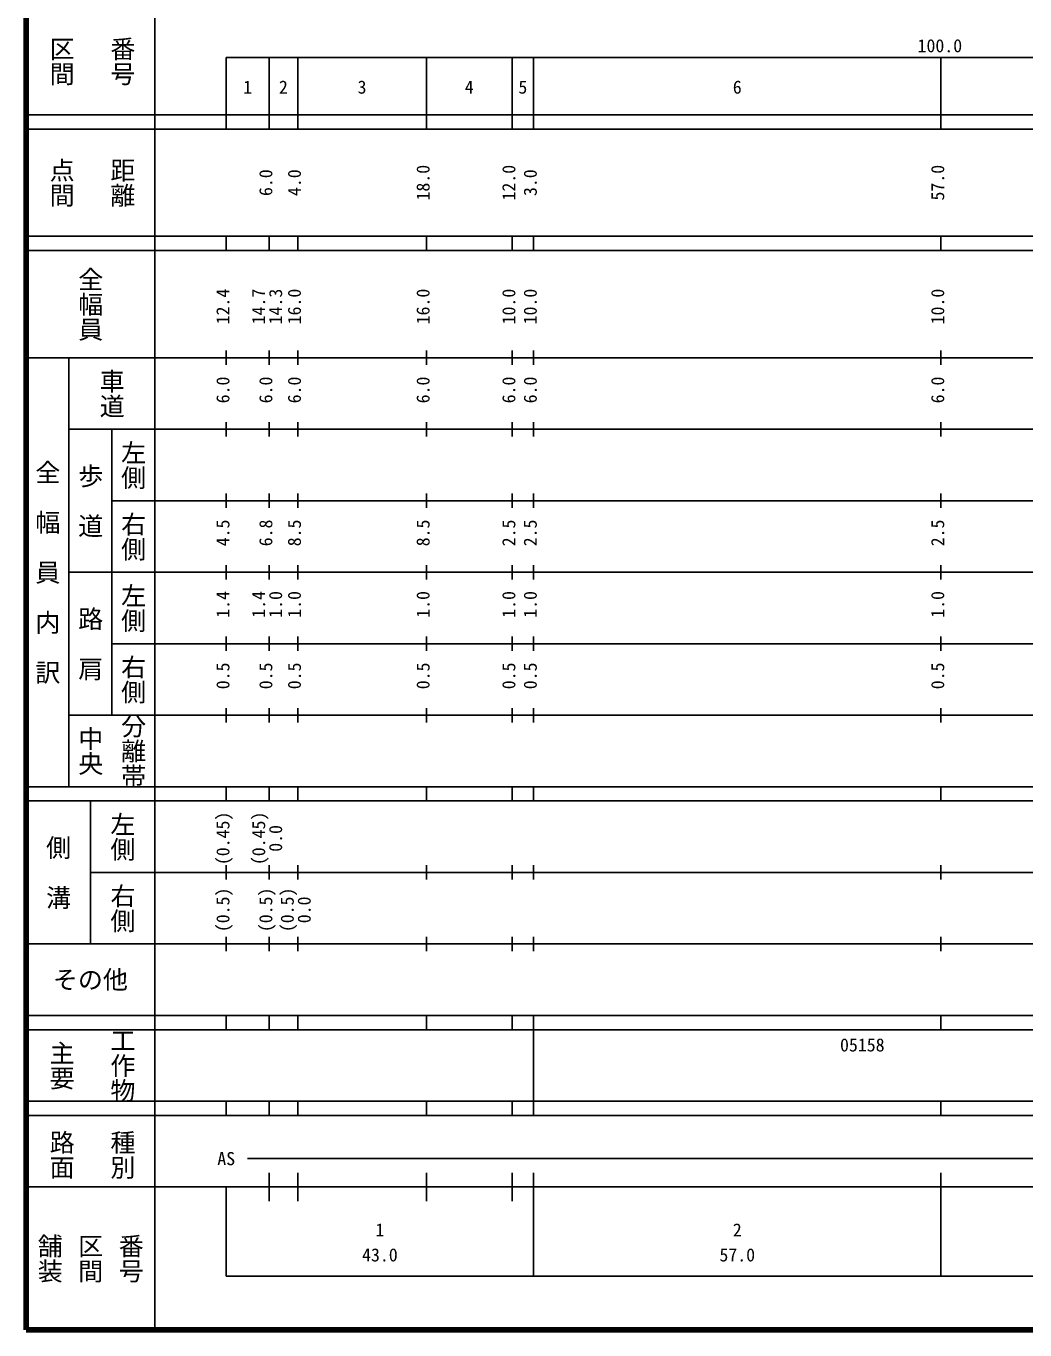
# Model space of a CAD drawing. Units: millimetres on the paper, enlarged 1000 times. Extents: x 40000 to 680000, y 20000 to 380000.
# Drawn here: x 40000 to 179745, y 20000 to 202409 of the extents above; entities that cross this region are included whole.
import ezdxf
from ezdxf.enums import TextEntityAlignment as Align

# ---------------------------------------------------------------- set-up
doc = ezdxf.new("R2010")
doc.units = ezdxf.units.MM
doc.header["$LTSCALE"] = 1000
doc.layers.add('M-TTL', color=2, linetype='Continuous', lineweight=140)
doc.layers.add('M-TTL-BAND', color=7, linetype='Continuous', lineweight=25)
doc.styles.add('@ＭＳ ゴシック', font='')
doc.styles.add('ＭＳ ゴシック', font='')
doc.styles.get('@ＭＳ ゴシック').set_extended_font_data('@MS Gothic')
doc.styles.get('ＭＳ ゴシック').set_extended_font_data('MS Gothic')

msp = doc.modelspace()

# ---------------------------------------------------------------- linework, layer by layer
at = {"layer": 'M-TTL'}
for p, q in [((40000, 380000), (40000, 20000)), ((40000, 20000), (680000, 20000))]:
    msp.add_line(p, q, dxfattribs=at)
at = {"layer": 'M-TTL-BAND'}
for p, q in [((58000, 370000), (58000, 20000)), ((68000, 198000), (579000, 198000)), ((68000, 198000), (68000, 188000)), ((74000, 188000), (74000, 198000)), ((78000, 188000), (78000, 198000)), ((96000, 188000), (96000, 198000)), ((108000, 188000), (108000, 198000)), ((111000, 188000), (111000, 198000)), ((168000, 188000), (168000, 198000)), ((40000, 190000), (579000, 190000)), ((40000, 188000), (579000, 188000)), ((40000, 173000), (579000, 173000)), ((68000, 171000), (68000, 173000)), ((74000, 171000), (74000, 173000)), ((78000, 171000), (78000, 173000)), ((96000, 171000), (96000, 173000)), ((108000, 171000), (108000, 173000)), ((111000, 171000), (111000, 173000)), ((168000, 171000), (168000, 173000)), ((40000, 171000), (579000, 171000)), ((68000, 155000), (68000, 157000)), ((74000, 155000), (74000, 157000)), ((78000, 155000), (78000, 157000)), ((96000, 155000), (96000, 157000)), ((108000, 155000), (108000, 157000)), ((111000, 155000), (111000, 157000)), ((168000, 155000), (168000, 157000)), ((40000, 156000), (579000, 156000)), ((46000, 96000), (46000, 156000)), ((46000, 146000), (579000, 146000)), ((52000, 146000), (52000, 106000)), ((68000, 145000), (68000, 147000)), ((74000, 145000), (74000, 147000)), ((78000, 145000), (78000, 147000)), ((96000, 145000), (96000, 147000)), ((108000, 145000), (108000, 147000)), ((111000, 145000), (111000, 147000)), ((168000, 145000), (168000, 147000)), ((68000, 135000), (68000, 137000)), ((74000, 135000), (74000, 137000)), ((78000, 135000), (78000, 137000)), ((96000, 135000), (96000, 137000)), ((108000, 135000), (108000, 137000)), ((111000, 135000), (111000, 137000)), ((168000, 135000), (168000, 137000)), ((52000, 136000), (579000, 136000)), ((46000, 126000), (579000, 126000)), ((68000, 125000), (68000, 127000)), ((74000, 125000), (74000, 127000)), ((78000, 125000), (78000, 127000)), ((96000, 125000), (96000, 127000)), ((108000, 125000), (108000, 127000)), ((111000, 125000), (111000, 127000)), ((168000, 125000), (168000, 127000)), ((68000, 115000), (68000, 117000)), ((74000, 115000), (74000, 117000)), ((78000, 115000), (78000, 117000)), ((96000, 115000), (96000, 117000)), ((108000, 115000), (108000, 117000)), ((111000, 115000), (111000, 117000)), ((168000, 115000), (168000, 117000)), ((52000, 116000), (579000, 116000)), ((46000, 106000), (579000, 106000)), ((68000, 105000), (68000, 107000)), ((74000, 105000), (74000, 107000)), ((78000, 105000), (78000, 107000)), ((96000, 105000), (96000, 107000)), ((108000, 105000), (108000, 107000)), ((111000, 105000), (111000, 107000)), ((168000, 105000), (168000, 107000)), ((40000, 96000), (579000, 96000)), ((68000, 94000), (68000, 96000)), ((74000, 94000), (74000, 96000)), ((78000, 94000), (78000, 96000)), ((96000, 94000), (96000, 96000)), ((108000, 94000), (108000, 96000)), ((111000, 94000), (111000, 96000)), ((168000, 94000), (168000, 96000)), ((40000, 94000), (579000, 94000)), ((49000, 94000), (49000, 74000)), ((49000, 84000), (579000, 84000)), ((68000, 83000), (68000, 85000)), ((74000, 83000), (74000, 85000)), ((78000, 83000), (78000, 85000)), ((96000, 83000), (96000, 85000)), ((108000, 83000), (108000, 85000)), ((111000, 83000), (111000, 85000)), ((168000, 83000), (168000, 85000)), ((68000, 73000), (68000, 75000)), ((74000, 73000), (74000, 75000)), ((78000, 73000), (78000, 75000)), ((96000, 73000), (96000, 75000)), ((108000, 73000), (108000, 75000)), ((111000, 73000), (111000, 75000)), ((168000, 73000), (168000, 75000)), ((40000, 74000), (579000, 74000)), ((40000, 64000), (579000, 64000)), ((68000, 62000), (68000, 64000)), ((74000, 62000), (74000, 64000)), ((78000, 62000), (78000, 64000)), ((96000, 62000), (96000, 64000)), ((108000, 62000), (108000, 64000)), ((111000, 62000), (111000, 64000)), ((168000, 62000), (168000, 64000)), ((40000, 62000), (579000, 62000)), ((111000, 52000), (111000, 62000)), ((40000, 52000), (579000, 52000)), ((68000, 50000), (68000, 52000)), ((74000, 50000), (74000, 52000)), ((78000, 50000), (78000, 52000)), ((96000, 50000), (96000, 52000)), ((108000, 50000), (108000, 52000)), ((111000, 50000), (111000, 52000)), ((168000, 50000), (168000, 52000)), ((40000, 50000), (579000, 50000)), ((71000, 44000), (505000, 44000)), ((74000, 38000), (74000, 42000)), ((78000, 38000), (78000, 42000)), ((96000, 38000), (96000, 42000)), ((108000, 38000), (108000, 42000)), ((111000, 27500), (111000, 42000)), ((168000, 27500), (168000, 42000)), ((40000, 40000), (579000, 40000)), ((68000, 40000), (68000, 27500)), ((68000, 27500), (579000, 27500))]:
    msp.add_line(p, q, dxfattribs=at)

# ---------------------------------------------------------------- texts
at = {"layer": 'M-TTL-BAND', "style": '@ＭＳ ゴシック'}
for s, p in [('番号', (53500, 197500)), ('区間', (45000, 197500)), ('点間', (45000, 180500)), ('距離', (53500, 180500)), ('全幅員', (49000, 163500)), ('車道', (52000, 151000)), ('左側', (55000, 141000)), ('全\u3000幅\u3000員\u3000内\u3000訳', (43000, 126000)), ('歩\u3000道', (49000, 136000)), ('右側', (55000, 131000)), ('左側', (55000, 121000)), ('路\u3000肩', (49000, 116000)), ('右側', (55000, 111000)), ('分離帯', (55000, 101000)), ('中央', (49000, 101000)), ('左側', (53500, 89000)), ('側\u3000溝', (44500, 84000)), ('右側', (53500, 79000)), ('主要', (45000, 57000)), ('工作物', (53500, 57000)), ('路面', (45000, 44500)), ('種別', (53500, 44500)), ('舗装', (43333, 30000)), ('区間', (49000, 30000)), ('番号', (54667, 30000))]:
    msp.add_text(s, height=2566, rotation=270, dxfattribs=at).set_placement(p, align=Align.MIDDLE_CENTER)
at = {"layer": 'M-TTL-BAND', "style": 'ＭＳ ゴシック'}
for s, p in [('100.0', (167844, 198195)), ('1', (71000, 192405)), ('2', (76000, 192405)), ('3', (87000, 192405)), ('4', (102000, 192405)), ('5', (109500, 192405)), ('6', (139500, 192405)), ('AS', (68000, 42500)), ('1', (89500, 32523)), ('2', (139500, 32523)), ('43.0', (89500, 29033)), ('57.0', (139500, 29033))]:
    msp.add_text(s, height=1833, dxfattribs=at).set_placement(p, align=Align.BOTTOM_CENTER)
for s, p in [('18.0', (97000, 180500)), ('12.0', (109000, 180500)), ('57.0', (169000, 180500)), ('6.0', (75000, 180500)), ('4.0', (79000, 180500)), ('3.0', (112000, 180500)), ('12.4', (69000, 163174)), ('14.7', (74000, 163174)), ('14.3', (76370, 163174)), ('16.0', (79000, 163174)), ('16.0', (97000, 163174)), ('10.0', (109000, 163174)), ('10.0', (112000, 163174)), ('10.0', (169000, 163174)), ('6.0', (69000, 151500)), ('6.0', (75000, 151500)), ('6.0', (79000, 151500)), ('6.0', (97000, 151500)), ('6.0', (109000, 151500)), ('6.0', (112000, 151500)), ('6.0', (169000, 151500)), ('4.5', (69000, 131500)), ('6.8', (75000, 131500)), ('8.5', (79000, 131500)), ('8.5', (97000, 131500)), ('2.5', (109000, 131500)), ('2.5', (112000, 131500)), ('2.5', (169000, 131500)), ('1.4', (69000, 121500)), ('1.4', (74000, 121500)), ('1.0', (76370, 121500)), ('1.0', (79000, 121500)), ('1.0', (97000, 121500)), ('1.0', (109000, 121500)), ('1.0', (112000, 121500)), ('1.0', (169000, 121500)), ('0.5', (69000, 111500)), ('0.5', (75000, 111500)), ('0.5', (79000, 111500)), ('0.5', (97000, 111500)), ('0.5', (109000, 111500)), ('0.5', (112000, 111500)), ('0.5', (169000, 111500)), ('(0.45)', (69000, 88764)), ('(0.45)', (74000, 88764)), ('0.0', (76370, 88764)), ('(0.5)', (69000, 78764)), ('(0.5)', (75000, 78764)), ('(0.5)', (78000, 78764)), ('0.0', (80370, 78764))]:
    msp.add_text(s, height=1833, rotation=90, dxfattribs=at).set_placement(p, align=Align.BOTTOM_CENTER)
msp.add_text('その他', height=2566, dxfattribs=at).set_placement((49000, 69000), align=Align.MIDDLE_CENTER)
msp.add_text('05158', height=1833, dxfattribs=at).set_placement((153875, 58405), align=Align.BOTTOM_LEFT)

doc.saveas('drawing.dxf')
